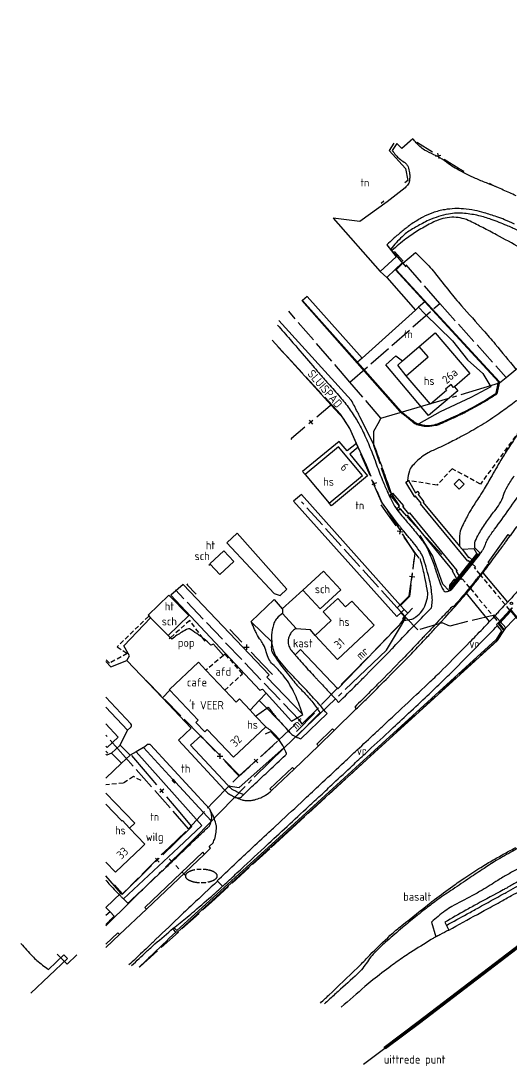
# Model space of a CAD drawing. Extents: x 109808 to 110111, y 466178 to 466443.
# Drawn here: x 109808.4 to 109913.7, y 466203 to 466427.7 of the extents above; entities that cross this region are included whole.
import ezdxf
from ezdxf.enums import TextEntityAlignment as Align

# ---------------------------------------------------------------- set-up
doc = ezdxf.new("R2010")
doc.units = 0
for name, pattern in [('CONSGR', [2, 1, -1]), ('KADPART', [6, 5, -1]), ('KADPROV', [18, 15, -1, 1, -1]), ('STIPPELFIJN', [1.5, 1, -0.5])]:
    doc.linetypes.add(name, pattern=pattern)
for name, color, linetype in [('bwk gestuurde boring', 7, 'Continuous'), ('bwk gestuurde boring uittrede punt', 7, 'Continuous'), ('bwk masten', 7, 'Continuous'), ('TOPO', 8, 'Continuous')]:
    doc.layers.add(name, color=color, linetype=linetype)
doc.layers.add('bwk glasvezelkabel', color=3, linetype='Continuous', true_color=0x00ff00)
doc.styles.get("Standard").update_dxf_attribs({"font": 'isocp.shx'})
doc.linetypes.add('BESCH', pattern='A,2.5,[11,TOPOCAD.SHX,S=0.15,R=0,X=0,Y=0],2.5', length=5)
doc.linetypes.add('DRAAIHEK', pattern='A,1.5,[8,TOPOCAD.SHX,S=0.2,R=0,X=0,Y=0],1.5', length=3)
doc.linetypes.add('HAAG', pattern='A,4,-1,[5,TOPOCAD.SHX,S=0.5,R=0,X=-0.5,Y=-0.5],-1', length=6)
doc.linetypes.add('RASTER', pattern='A,4,-1.5,[4,TOPOCAD.SHX,S=0.75,R=0,X=-0.75,Y=0],-1.5', length=7)

# ---------------------------------------------------------------- blocks, each defined once
blk = doc.blocks.new('RASTERGR', base_point=(75, 5))
at = {"layer": 'TOPO', "color": 0, "linetype": 'ByBlock'}
for p, q in [((75, 12.125), (75, 15.875)), ((75.5625, 10.4375), (74.4375, 10.4375)), ((75, 9.875), (75, 11)), ((75, 5), (75, 8.75))]:
    blk.add_line(p, q, dxfattribs=at)
blk = doc.blocks.new('HAAGGR', base_point=(85, 5))
at = {"layer": 'TOPO', "linetype": 'ByBlock'}
for p, q in [((85, 11.75), (85, 15.5)), ((84.578125, 10.695312), (85.421875, 9.851563)), ((85.421875, 10.695312), (84.578125, 9.851563)), ((85, 5), (85, 8.75))]:
    blk.add_line(p, q, dxfattribs=at)
blk = doc.blocks.new('RASTERKL', base_point=(80, 5))
at = {"layer": 'TOPO', "linetype": 'ByBlock'}
for p, q in [((80, 9.875), (80, 11.375)), ((80.5625, 8.1875), (79.4375, 8.1875)), ((80, 7.625), (80, 8.75)), ((80, 5), (80, 6.5))]:
    blk.add_line(p, q, dxfattribs=at)

msp = doc.modelspace()

# ---------------------------------------------------------------- linework, layer by layer
at = {"layer": 'bwk gestuurde boring'}
msp.add_lwpolyline([(109893.98, 466212.16), (109886.68, 466206.67), (109886.38, 466207.07), (109893.68, 466212.56), (109942.94, 466250.2), (109971.66, 466271.78), (109971.96, 466271.38), (109943.24, 466249.8)], close=True, dxfattribs=at)
at = {"layer": 'bwk glasvezelkabel'}
msp.add_lwpolyline([(109882, 466203.41), (109886.53, 466206.87), (109893.83, 466212.36), (109943.09, 466250)], dxfattribs=at)
at = {"layer": 'bwk masten'}
msp.add_circle((109913.74, 466302.47), 0.268, dxfattribs=at)
at = {"layer": 'TOPO', "linetype": 'CONSGR'}
msp.add_line((109843.71, 466243.96), (109840.12, 466247.71), dxfattribs=at)
at = {"layer": 'TOPO', "linetype": 'KADPART'}
for points in [[(109912.55, 466297.16), (109912.63, 466297.28), (109915.54, 466300.36), (109918.1, 466301.57), (109919.33, 466302.23), (109923.37, 466305.48), (109929.5, 466312.14), (109934.69, 466319.74), (109940.11, 466328.67), (109946.15, 466338.51), (109956.34, 466355.2), (109966.07, 466371.32), (110000, 466427.65)], [(109898.35, 466366.92), (109888.66, 466378.1)], [(109879.06, 466349.98), (109898.35, 466366.92)], [(109898.35, 466366.92), (109912.64, 466351.01)], [(109879.06, 466349.98), (109865.92, 466365.23)], [(109889.21, 466301.47), (109891.76, 466304.09), (109893.08, 466313.2), (109885.78, 466324.45), (109878.94, 466340.21), (109877.03, 466343.1), (109863.64, 466357.55)], [(109885.71, 466342.25), (109879.06, 466349.98)], [(109898.82, 466312.93), (109889.53, 466323.05), (109889.62, 466323.53), (109887.45, 466326.75), (109884.21, 466336.42), (109884.18, 466339.48), (109885.41, 466341.62)], [(109889.21, 466301.47), (109868.66, 466324.27)], [(109829.86, 466240.17), (109830.11, 466239.87), (109838.51, 466248.4), (109840.2, 466250)], [(109833.86, 466224.26), (109834.03, 466224.43), (109849.31, 466238.22), (109862.16, 466250)], [(109829.86, 466240.17), (109826.64, 466243.91)], [(109826.64, 466237.09), (109829.86, 466240.17)], [(109818.31, 466224.88), (109816.14, 466227.08)]]:
    msp.add_lwpolyline(points, dxfattribs=at)
at = {"layer": 'TOPO', "linetype": 'Continuous'}
for points in [[(109914.75, 466390.05, 0.005669), (109913.37, 466390.69, 0.002868), (109910.62, 466391.9, 0.009589), (109908.65, 466392.71, -0.008118), (109906.32, 466393.67, -0.015607), (109904.1, 466394.7, -0.01388), (109901.68, 466396.01, -0.028669), (109900.24, 466396.95, 0.021479), (109898.35, 466398.23, 0.033351), (109897.09, 466398.89, -0.021076), (109895.08, 466399.89, -0.066449), (109894.09, 466400.62, -0.036313), (109892.58, 466402.3), (109890.2, 466400.2), (109889.1, 466401.27), (109888.14, 466399.79, 0.027441), (109888.93, 466398.77, 0.034602), (109889.64, 466398.05, 0.046424), (109890.68, 466397.3, -0.084803), (109891.2, 466396.85, -0.090861), (109891.53, 466396.28, -0.044807), (109891.84, 466395.01, -0.039943), (109891.9, 466394.18, -0.035282), (109891.83, 466393.24, -0.106957), (109891.59, 466392.59, -0.070183), (109890.9, 466391.79), (109887.03, 466388.74), (109881.16, 466384.56), (109875.45, 466385.27), (109885.53, 466373.79)], [(109914.37, 466383.99, 0.007913), (109912.28, 466384.92, 0.018028), (109910.59, 466385.56, 0.011528), (109907.89, 466386.41, 0.024646), (109905.87, 466386.9, 0.020868), (109903.43, 466387.25, 0.036097), (109901.58, 466387.3, 0.031064), (109899.43, 466387.07, 0.040455), (109896.85, 466386.42, 0.045731), (109894.7, 466385.45, 0.013611), (109892.67, 466384.24, 0.023166), (109891.54, 466383.44, 0.005022), (109890.95, 466382.98, 0.00163), (109889.16, 466381.52, 0.014043), (109888.37, 466380.83, 0.007711), (109886.98, 466379.52), (109888.95, 466376.93), (109885.53, 466373.79)], [(109934.07, 466367.86, 0.018604), (109932.33, 466370.17, 0.04179), (109931.43, 466371.09, 0.003816), (109928.25, 466373.85, 0.008712), (109926.83, 466375.02, 0.007114), (109923.57, 466377.53, 0.011173), (109921.43, 466379.06, 0.022109), (109919, 466380.56, 0.013869), (109914.96, 466382.67, 0.014637), (109912.76, 466383.66, 0.009793), (109909.41, 466384.98, 0.033642), (109906.72, 466385.78, 0.030643), (109903.67, 466386.27, 0.071815), (109900.21, 466386.12, 0.056647), (109896.03, 466384.82, 0.020211), (109894.62, 466384.13, 0.011576), (109892.23, 466382.77, 0.053789), (109890.24, 466381.26, 0.038826), (109887.82, 466378.59)], [(109930.99, 466364.79, 0.00771), (109928.39, 466367.68, 0.015994), (109927.06, 466369.02, 0.001155), (109923.13, 466372.73, 0.003769), (109921.92, 466373.85, 0.011024), (109917.68, 466377.53, 0.036949), (109916.32, 466378.51, 0.011952), (109915.63, 466378.91, 0.001655), (109910.56, 466381.65, 0.003673), (109907.58, 466383.22, 0.0041), (109904.89, 466384.58, 0.111093), (109901.39, 466385.44, 0.105884), (109897.67, 466384.71, 0.023086), (109896.44, 466384.12, 0.009726), (109893.6, 466382.51, 0.029253), (109891.08, 466380.81, 0.023846), (109888.08, 466378.29)], [(109890.43, 466375.55), (109893.13, 466377.85, -0.010669), (109895.98, 466375, -0.02194), (109897.26, 466373.53, -0.005168), (109900.44, 466369.49, 0.013484), (109901.68, 466367.96, 0.005133), (109903.01, 466366.43, -0.001475), (109907.69, 466361.17, -0.00716), (109910.25, 466358.19, -0.004076), (109914.63, 466352.85), (109917.24, 466352.5), (109930.99, 466364.79)], [(109890.34, 466375.5), (109888.98, 466374.17), (109911.2, 466350.04), (109910.63, 466347.48, -0.006489), (109908.57, 466346.15, -0.013563), (109907.56, 466345.55, -0.001055), (109903.88, 466343.52, -0.012714), (109903.57, 466343.36, -0.002823), (109902.68, 466342.94, -0.001135), (109900.47, 466341.91, -0.003175), (109898.94, 466341.21, -0.006115), (109898.14, 466340.86, -0.05273), (109897.62, 466340.71, -0.021471), (109896.31, 466340.52, -0.02959), (109895.46, 466340.48, -0.03044), (109894.63, 466340.54, -0.060198), (109893.45, 466340.86, -0.077217), (109892.62, 466341.35, -0.002219), (109892.03, 466341.84, 0.001309), (109891.03, 466342.67, 0.001215), (109890.56, 466343.06, 0.000741), (109889.79, 466343.69), (109868.69, 466367.52)], [(109893.84, 466341.02, 0.029437), (109894.81, 466340.78, 0.046346), (109896.01, 466340.66, 0.063476), (109896.88, 466340.77, 0.026969), (109898.05, 466341.14, 0.017053), (109899.85, 466341.88, 0.006672), (109903.75, 466343.71, 0.014485), (109905.51, 466344.64, 0.002921), (109905.99, 466344.91, 0.000689), (109908.04, 466346.09, 0.009632), (109908.88, 466346.6, 0.005087), (109910.43, 466347.61), (109910.98, 466350.09), (109895.11, 466367.29)], [(109863.49, 466362.27, -0.000905), (109866.2, 466359.18, -0.002029), (109867.4, 466357.79, -0.000134), (109871.06, 466353.52, 0.000381), (109872.35, 466352.02, 0.005543), (109874.38, 466349.71, -0.004415), (109876.94, 466346.81, -0.02283), (109878.9, 466344.33, -0.023387), (109880.59, 466341.73, -0.020311), (109881.9, 466339.27, -0.015683), (109883.36, 466335.97, -0.011443), (109884.78, 466332.22, 0.012654), (109886.08, 466328.84, 0.005992), (109887.08, 466326.48, 0.009806), (109887.74, 466325.06, 0.025501), (109888.66, 466323.38, 0.027315), (109889.69, 466321.92, 0.015568), (109890.75, 466320.65, -0.010271), (109892.38, 466318.74, -0.006688), (109894.3, 466316.33, -0.015662), (109895.07, 466315.27, -0.041538), (109895.78, 466314.01, -0.019804), (109896.93, 466311.22, -0.014113), (109897.43, 466309.74, 0.009776), (109898.13, 466307.59, 0.023834), (109898.78, 466305.94, 0.045035), (109899.25, 466305.13, 0.272455), (109899.66, 466304.94, 0.067015), (109900.36, 466305.12)], [(109887.99, 466326.02, 0.001057), (109886.79, 466329.44, 0.001751), (109886.08, 466331.45, 0.000155), (109884.54, 466335.71, 0.003866), (109884.47, 466335.88, 0.023019), (109884.33, 466336.21, 0.001194), (109881.2, 466342.58, 0.005951), (109880.66, 466343.63, 0.00249), (109879.34, 466346.12), (109863.8, 466363.24)], [(109931.64, 466360.4, 0.019835), (109928.55, 466356.95, 0.043431), (109927.5, 466355.61, 0.006103), (109925.15, 466351.92, -0.009898), (109923.69, 466349.66, -0.004208), (109921.18, 466345.99, -0.006693), (109919.55, 466343.73, -0.050165), (109917.16, 466341.1, 0.055083), (109915.01, 466338.68, 0.010639), (109913.32, 466336.19, 0.009123), (109911.47, 466333.21, 0.006229), (109909.31, 466329.49, -0.008459), (109907.71, 466326.76, -0.00842), (109906.66, 466325.11, 0.005598), (109905.07, 466322.62, 0.016329), (109904.55, 466321.73, 0.005623), (109903.17, 466319.07, 0.084915), (109902.69, 466317.55, 0.046002), (109902.58, 466314.78)], [(109880.65, 466354.28), (109890.05, 466343.7, 0.002723), (109890.92, 466343, 0.004089), (109891.5, 466342.53, 0.001149), (109892.55, 466341.73, 0.003746), (109892.87, 466341.48, 0.073693), (109893.51, 466341.13, 0.01035), (109893.84, 466341.02)], [(109906.88, 466312.93, 0.021413), (109907.56, 466313.87, 0.035589), (109907.89, 466314.49, 0.027098), (109908.39, 466315.74, -0.062633), (109908.64, 466316.27, -0.018613), (109910.13, 466318.39, 0.009196), (109913.21, 466322.64, 0.00003), (109916.33, 466327.1, 0.00038)], [(109906.94, 466313.32), (109905.89, 466314.42, -0.025995), (109905.89, 466315.48, -0.08648), (109905.96, 466315.79, -0.032678), (109906.73, 466317.37, -0.018772), (109908.36, 466319.95, -0.022978), (109910.15, 466322.32, 0.037067), (109911.21, 466323.82, 0.062646), (109912.04, 466325.69, -0.063232), (109912.87, 466327.54, -0.01269), (109914.36, 466329.86, -0.017209)], [(109867.26, 466291.38, 0.002709), (109867.64, 466290.93, 0.009198), (109868.77, 466289.65, 0.00022), (109871.31, 466286.89, 0.001671), (109871.64, 466286.53, 0.000146), (109872.1, 466286.04, -0.000032), (109874.19, 466283.8, -0.000763), (109874.99, 466282.94, -0.000378), (109876.62, 466281.17, 0.001732), (109880.49, 466284.98, 0.003256), (109882.55, 466287.05, 0.000047), (109887.68, 466292.28, 0.002009), (109887.8, 466292.4, 0.002348), (109888.47, 466293.1, -0.000416), (109892.26, 466297.09, -0.003734), (109893.68, 466298.56, -0.001855), (109896.56, 466301.5, 0.023771), (109896.74, 466302.84, 0.047352), (109896.75, 466303.52, 0.007551), (109896.55, 466305.39, 0.018469), (109896.43, 466306.15, 0.012308), (109896.05, 466307.86, 0.008734), (109895.41, 466310.25, 0.014017), (109894.76, 466312.31, 0.040093), (109894.46, 466313, 0.032534), (109893.99, 466313.75, 0.012933), (109892.65, 466315.52, 0.010242), (109891.17, 466317.28, -0.013516), (109890.06, 466318.63, -0.011042), (109889.66, 466319.15), (109885.97, 466324.07)], [(109907.05, 466308.66, 0.000036), (109907.53, 466309.26, 0.006613), (109907.93, 466309.78, 0.002623), (109908.93, 466311.12), (109908.74, 466311.26), (109913.02, 466317.24), (109913.44, 466316.96)], [(109914.89, 466319, 0.000057), (109914.75, 466318.8, -0.000478), (109913.44, 466316.96)], [(109908.18, 466309.75, 0.000809), (109909.22, 466311.16, 0.000636), (109910.46, 466312.85, 0.000212), (109911.76, 466314.63, 0.001263), (109911.98, 466314.93, 0.001437), (109912.49, 466315.62, 0.000754), (109913.44, 466316.96)], [(109929.1, 466316.56, 0.003591), (109928.96, 466316.56, 0.03054), (109927.24, 466316.36, 0.024858), (109925.79, 466316.02, 0.040283), (109924.93, 466315.7, 0.047045), (109923.69, 466314.96, 0.060264), (109922.86, 466314.2, 0.000516), (109921.78, 466312.92, 0.000524), (109920.72, 466311.66, 0.000349), (109918.76, 466309.33, -0.002204), (109918.45, 466308.97, -0.003247), (109918.21, 466308.7, -0.000354), (109916.04, 466306.22, -0.000587), (109913.94, 466303.83, -0.002193), (109913.37, 466303.2, -0.006298), (109913.11, 466302.91, 0.00008), (109912.91, 466302.7)], [(109890.67, 466298.86, 0.065834), (109892.34, 466299.07, 0.094195), (109893.24, 466299.54, 0.051905), (109894.48, 466300.76, 0.071772), (109895.13, 466301.84, 0.048912), (109895.7, 466303.65, 0.083433), (109895.75, 466304.76, 0.013005), (109895.64, 466305.5, 0.003804), (109895.17, 466308, 0.012987), (109894.78, 466309.73, 0.009432), (109894.15, 466312.09)], [(109904.75, 466305.8, 0.000026), (109905.05, 466306.17, 0.002054), (109905.23, 466306.39, 0.001684), (109905.43, 466306.63, 0.00012), (109907.05, 466308.66)], [(109904.92, 466305.62, 0.001526), (109905.57, 466306.41, 0.006185), (109906.36, 466307.41, 0.000053), (109907.19, 466308.48)], [(109907.19, 466308.48, 0.000025), (109907.58, 466308.98)], [(109907.58, 466308.98, 0.000038), (109908.18, 466309.75)], [(109908.18, 466309.75, 0.004703), (109908.21, 466309.8)], [(109904.75, 466305.8, -0.000152), (109902.95, 466303.62, -0.008273), (109902.48, 466303.06, -0.003498), (109901.3, 466301.74), (109901.15, 466301.88, 0.001253), (109899.27, 466299.93, 0.003157), (109898.52, 466299.14, 0.00025), (109895.21, 466295.6, -0.001158), (109894.49, 466294.83, -0.001315), (109891.94, 466292.14, -0.002298), (109890.47, 466290.61, -0.002176), (109890.4, 466290.53, -0.000031), (109885.07, 466285.13, -0.001597), (109883.43, 466283.49, -0.000781), (109880.07, 466280.13), (109880.42, 466279.76)], [(109880.42, 466279.76, 0.000875), (109882.52, 466281.81, 0.002073), (109883.4, 466282.68, 0.000017), (109887.31, 466286.61, 0.000389), (109887.48, 466286.78, 0.001049), (109890.37, 466289.7, 0.001949), (109891.91, 466291.28, 0.003209), (109893.25, 466292.68, 0.0017), (109895.74, 466295.33, 0.000989), (109897.53, 466297.26, 0.001264), (109898.92, 466298.77, 0.002297), (109899.11, 466298.98, 0.000128), (109902.47, 466302.72, 0.004191), (109902.87, 466303.18, 0.001397), (109904.11, 466304.62)], [(109900.36, 466305.12, 0.03471), (109900.73, 466305.29)], [(109904.11, 466304.62, 0.001901), (109904.92, 466305.62)], [(109931.36, 466252.92, -0.013747), (109929.5, 466251.25, -0.032044), (109928.64, 466250.6, -0.002684), (109924.85, 466248.15, -0.013457), (109924.07, 466247.69, -0.000966), (109921, 466245.96, 0.001215), (109918.56, 466244.58, 0.000737), (109914.81, 466242.45, -0.001329), (109912.73, 466241.27, -0.004821), (109911.97, 466240.85, 0.000657), (109906.35, 466237.82, 0.004232), (109903.93, 466236.48, 0.002254), (109899.43, 466233.91), (109899.77, 466233.24)], [(109899.77, 466233.24, -0.000056), (109904.24, 466235.7, -0.000103), (109906.65, 466237.03, -0.000005), (109912.18, 466240.08, 0.000068), (109912.59, 466240.31, 0.001424), (109914.59, 466241.42, -0.000786), (109918.21, 466243.43, -0.002259), (109919.92, 466244.37, 0.001677), (109922.23, 466245.64, 0.005663), (109923.27, 466246.23, 0.002566), (109925.55, 466247.57, 0.012369), (109925.95, 466247.82, 0.001635), (109928.95, 466249.83, 0.027216), (109930.07, 466250.68, 0.014362), (109932.05, 466252.45), (109931.68, 466252.79)], [(109830.43, 466238.91, 0.009886), (109831.29, 466238.08, 0.247815), (109831.37, 466238.06, 0.124681), (109831.44, 466238.09, 0.007119), (109832.49, 466239.06, 0.000401), (109837.76, 466244, 0.002296), (109838.68, 466244.87, 0.000515), (109841.32, 466247.41, -0.000893), (109842.85, 466248.87, -0.000339), (109843.12, 466249.14, -0.000006), (109844.03, 466250, -0.000006)], [(109850.6, 466242.74), (109850.53, 466242.81, -0.0011), (109854.16, 466246.28, -0.002669), (109855.67, 466247.69, -0.000001), (109858.15, 466250, -0.000001)], [(109851.69, 466241.64, 0.000306), (109852.26, 466242.16, 0.00113), (109854.79, 466244.51, 0.000105), (109860.7, 466250, 0.000105)], [(109915.47, 466250, 0.001757), (109914.06, 466249.22, 0.00593), (109910.49, 466247.19, 0.014956), (109909.11, 466246.33, 0.000363), (109907.85, 466245.49, 0.000151), (109904.82, 466243.46, 0.000123), (109901.14, 466240.98, 0.000286), (109899.55, 466239.91, 0.009871), (109897.94, 466238.79, 0.006174), (109895.43, 466236.9, 0.005613), (109893.49, 466235.36, 0.003845), (109890.69, 466233.07, 0.003884), (109890.33, 466232.76, 0.000427), (109887.05, 466229.94, 0.014704), (109885.75, 466228.75, 0.007617), (109883.53, 466226.44, -0.011546), (109881.56, 466223.71, -0.030853), (109880.69, 466222.81, -0.002358), (109876.51, 466219.03, 0.004899), (109874.51, 466217.2, 0.000131), (109873.6, 466216.36)], [(109923.38, 466250, -0.005139), (109921.75, 466249.02, -0.006378), (109918.8, 466247.35, -0.005647), (109915.2, 466245.42, 0.009018), (109912.95, 466244.19, 0.014295), (109910.83, 466242.91, -0.008927), (109907.45, 466240.81, -0.015894), (109905.27, 466239.6, 0.008043), (109900.93, 466237.28, 0.035826), (109899.49, 466236.34, 0.016353), (109896.57, 466233.96), (109897.49, 466230.74)], [(109900.29, 466232.24, 0.000278), (109906.45, 466235.61, 0.001182), (109907.9, 466236.4, 0.000037), (109911.29, 466238.28, 0.000051), (109913.74, 466239.63, 0.000068), (109915.75, 466240.75, -0.000023), (109917.77, 466241.87, -0.001897), (109919.71, 466242.94, 0.001196), (109922.81, 466244.63, 0.006284), (109924.43, 466245.55, 0.004098), (109926.88, 466247.01, 0.015371), (109928.51, 466248.07, 0.014404), (109930.18, 466249.3, 0.008278), (109931.05, 466250, 0.008278)], [(109826.64, 466242.96, 0.004747), (109827.51, 466241.95, 0.013534), (109828.72, 466240.64, 0.000349), (109829.84, 466239.5, 0.000959), (109830.25, 466239.09, 0.002084), (109830.43, 466238.91)], [(109850.6, 466242.74, 0.001175), (109845.23, 466237.72, 0.002047), (109842.2, 466234.85, 0.000031), (109836.69, 466229.58, -0.000224), (109835.94, 466228.86, -0.000398), (109832.98, 466226.05, -0.000313), (109831.58, 466224.72, -0.000313)], [(109832.16, 466224.6, -0.000407), (109835.36, 466227.6, -0.008329), (109837.17, 466229.24, -0.003927), (109841.11, 466232.61, 0.003534), (109844.11, 466235.02, 0.00676), (109845.65, 466236.32, 0.000198), (109849.81, 466239.92, 0.006309), (109849.94, 466240.04, 0.000936), (109851.69, 466241.64)], [(109826.64, 466233.43, 0.001665), (109828.41, 466235.22), (109827.52, 466236.17)], [(109900.29, 466232.24, -0.003888), (109898.39, 466231.21, 0.002383), (109897.49, 466230.74)], [(109897.49, 466230.74, 0.00206), (109896.71, 466230.31, 0.014655), (109896.51, 466230.2, 0.000656), (109892.07, 466227.4, 0.008979), (109890.61, 466226.44, 0.004646), (109887.86, 466224.5, 0.005395), (109883.99, 466221.5, 0.011862), (109882.28, 466220.08, 0.000153), (109877.17, 466215.65, 0.000153)], [(109808.38, 466229.33, 0.004999), (109810.85, 466226.61, 0.033191), (109811.82, 466225.69, 0.014193), (109814.27, 466223.78)]]:
    msp.add_lwpolyline(points, format="xyb", dxfattribs=at)
at = {"layer": 'TOPO', "linetype": 'HAAG'}
for points in [[(109888.49, 466401.39), (109887.46, 466399.81), (109890.96, 466395.94), (109891.48, 466393.36), (109890.88, 466392.84)], [(109903.62, 466395.28), (109902.66, 466395.75), (109902.48, 466395.86)], [(109910.71, 466391.92), (109909.99, 466392.23), (109909.03, 466392.69)], [(109886.34, 466388.92), (109885.74, 466388.4)], [(109886.79, 466322.19), (109885.76, 466323.64)], [(109893.9, 466312.18), (109892.87, 466313.63)], [(109828.51, 466241.92), (109830.22, 466240)]]:
    msp.add_lwpolyline(points, dxfattribs=at)
at = {"layer": 'TOPO', "color": 8, "linetype": 'HAAG'}
for points in [[(109893.6, 466401.46), (109893.43, 466401.57)], [(109848.71, 466310.63), (109849.02, 466310.9)], [(109845.99, 466304.45), (109844.04, 466306.51), (109844.21, 466306.67)], [(109862.41, 466287.16), (109860.45, 466289.22)], [(109847.5, 466273.38), (109847.04, 466273.85)], [(109826.64, 466270.67), (109827.07, 466270.22)], [(109855.27, 466265.29), (109854.78, 466265.8)]]:
    msp.add_lwpolyline(points, dxfattribs=at)
at = {"layer": 'TOPO', "linetype": 'RASTER'}
for points in [[(109887.15, 466379.38), (109887.82, 466378.59)], [(109887.82, 466378.59), (109888.08, 466378.29)], [(109888.08, 466378.29), (109889.02, 466377.19)], [(109890.43, 466375.55), (109891.05, 466374.82)], [(109880.49, 466336.82), (109879.04, 466340.07)], [(109880.84, 466336.06), (109880.49, 466336.82)], [(109883.04, 466331.06), (109882.58, 466332.17), (109880.84, 466336.06)], [(109885.97, 466324.07), (109885.51, 466325.18)], [(109906.72, 466313.05), (109905.53, 466311.56)], [(109906.94, 466313.32), (109906.72, 466313.05)], [(109892.8, 466311.3), (109892.92, 466312.23)], [(109905.15, 466311.08), (109902.69, 466308.02)], [(109905.53, 466311.56), (109905.15, 466311.08)], [(109901.93, 466307.07), (109900.6, 466305.41)], [(109902.19, 466307.39), (109901.93, 466307.07)], [(109902.69, 466308.02), (109902.19, 466307.39)], [(109889.92, 466302), (109891.93, 466304.03), (109892.04, 466304.97)], [(109900.6, 466305.41), (109900.36, 466305.12)], [(109830.22, 466240), (109833.76, 466243.46)]]:
    msp.add_lwpolyline(points, dxfattribs=at)
at = {"layer": 'TOPO', "linetype": 'DRAAIHEK'}
for points in [[(109890.43, 466375.55), (109889.02, 466377.19)], [(109892.92, 466325.31), (109893.13, 466325.48)], [(109890.43, 466323.2), (109890.63, 466323.37)], [(109904.51, 466311.52), (109904.39, 466311.42)], [(109902.07, 466309.51), (109901.95, 466309.41)]]:
    msp.add_lwpolyline(points, dxfattribs=at)
at = {"layer": 'TOPO', "linetype": 'Continuous'}
for points in [[(109885.53, 466373.79), (109886.95, 466372.5)], [(109888.75, 466374.19), (109886.95, 466372.5)], [(109888.75, 466374.19), (109890.24, 466375.62), (109890.34, 466375.5)], [(109895.11, 466367.29), (109888.75, 466374.19)], [(109890.34, 466375.5), (109890.43, 466375.55)], [(109886.95, 466372.5), (109893.1, 466365.49)], [(109881.65, 466355.18), (109869.9, 466368.4), (109868.86, 466367.52)], [(109868.86, 466367.52), (109880.65, 466354.28)], [(109895.11, 466367.29), (109893.81, 466366.12)], [(109893.1, 466365.49), (109881.65, 466355.18)], [(109893.81, 466366.12), (109893.1, 466365.49)], [(109893.81, 466366.12), (109895.12, 466364.67), (109901.07, 466358.91), (109904.28, 466354.77), (109907.62, 466351.84), (109909.35, 466348.99), (109905.01, 466346.67), (109898.43, 466343.64), (109893.84, 466341.02)], [(109893.94, 466357.68), (109897.36, 466360.61), (109904.84, 466351.85), (109901.49, 466349)], [(109890.34, 466354.56), (109893.94, 466357.68)], [(109891.16, 466351.39), (109895.87, 466355.42), (109893.94, 466357.68)], [(109901.49, 466349), (109902.21, 466348.13), (109895.9, 466342.82), (109886.74, 466353.69), (109888.94, 466355.65), (109890.34, 466354.56)], [(109881.65, 466355.18), (109880.65, 466354.28)], [(109891.16, 466351.39), (109889.31, 466353.66), (109890.34, 466354.56)], [(109901.49, 466349), (109901.33, 466348.86), (109900.77, 466349.52), (109899.59, 466348.52), (109899.83, 466348.24), (109896.37, 466345.3), (109891.16, 466351.39)], [(109879.04, 466340.07), (109877.65, 466342.19), (109875.02, 466345.08)], [(109880.49, 466336.82), (109878.46, 466335.21), (109876.72, 466337.24), (109868.83, 466330.8), (109869.47, 466330.18)], [(109874.57, 466324.02), (109881.72, 466329.95), (109876.61, 466336.11), (109869.47, 466330.18)], [(109880.84, 466336.06), (109879, 466334.55), (109882.83, 466329.88), (109875.08, 466323.39), (109874.57, 466324.02)], [(109893.13, 466325.48), (109893.09, 466325.53), (109892.92, 466325.39), (109891.05, 466328.48), (109891.42, 466328.73)], [(109891.42, 466328.73), (109891.62, 466328.86)], [(109891.62, 466328.86), (109893.1, 466326.21), (109893.61, 466326.54), (109893.92, 466326.1), (109893.7, 466325.84), (109894.95, 466324.3), (109894.75, 466324.13), (109902.58, 466314.78)], [(109902.01, 466307.72), (109901.09, 466309.39), (109901.24, 466309.48), (109891.42, 466321.39), (109891.24, 466321.23), (109889.91, 466322.74), (109889.46, 466322.4), (109889.14, 466322.8), (109889.72, 466323.33), (109887.72, 466325.8), (109887.99, 466326.02)], [(109887.99, 466326.02), (109888.19, 466326.17), (109890.54, 466323.43), (109890.38, 466323.27), (109890.43, 466323.2)], [(109904.9, 466311.31), (109904.55, 466311.63), (109904.36, 466311.51), (109894.18, 466323.84), (109894.38, 466324.01), (109893.13, 466325.48)], [(109890.43, 466323.2), (109891.63, 466321.71), (109891.82, 466321.89), (109902.01, 466309.52), (109901.85, 466309.39), (109902.5, 466308.33)], [(109900.36, 466305.12), (109899.01, 466306.57), (109896.88, 466312.57), (109894.12, 466317.03)], [(109902.58, 466314.78), (109903.15, 466314.09)], [(109903.15, 466314.09), (109905.64, 466314.22), (109906.34, 466313.09)], [(109903.15, 466314.09), (109904.51, 466312.29), (109904.68, 466312.39), (109905.29, 466311.79)], [(109905.29, 466311.79), (109906.34, 466313.09)], [(109905.43, 466311.65), (109906.45, 466312.92)], [(109906.88, 466312.93), (109905.66, 466311.42)], [(109906.34, 466313.09), (109906.41, 466313.17)], [(109906.34, 466313.09), (109906.45, 466312.92)], [(109906.45, 466312.92), (109906.61, 466313.13), (109906.72, 466313.05)], [(109906.72, 466313.05), (109906.88, 466312.93)], [(109902.5, 466308.33), (109904.9, 466311.31)], [(109902.61, 466308.15), (109905.04, 466311.18)], [(109905.29, 466310.96), (109902.8, 466307.85)], [(109904.9, 466311.31), (109905.29, 466311.79)], [(109905.66, 466311.42), (109905.29, 466310.96)], [(109902.01, 466307.72), (109902.5, 466308.33)], [(109907.58, 466308.98), (109912.91, 466302.7)], [(109900.49, 466305.5), (109901.85, 466307.2)], [(109900.5, 466305.85), (109900.51, 466306.38), (109901.56, 466307.69), (109901.74, 466307.39)], [(109900.5, 466305.85), (109901.74, 466307.39)], [(109902.8, 466307.85), (109900.73, 466305.29)], [(109901.74, 466307.39), (109902.01, 466307.72)], [(109901.74, 466307.39), (109901.85, 466307.2)], [(109901.85, 466307.2), (109902.11, 466307.53)], [(109901.85, 466307.2), (109901.93, 466307.07)], [(109901.93, 466307.07), (109901.97, 466307.01), (109902.23, 466307.32), (109902.19, 466307.39)], [(109902.11, 466307.53), (109902.01, 466307.72)], [(109902.11, 466307.53), (109902.61, 466308.15)], [(109902.19, 466307.39), (109902.11, 466307.53)], [(109900.32, 466305.63), (109900.5, 466305.85)], [(109900.49, 466305.5), (109900.5, 466305.85)], [(109900.6, 466305.41), (109900.49, 466305.5)], [(109900.73, 466305.29), (109900.6, 466305.41)], [(109909.04, 466298.53), (109904.11, 466304.62)], [(109834.28, 466250), (109828.68, 466244.66), (109826.64, 466246.81)], [(109842.2, 466250), (109830.43, 466238.91)], [(109841.66, 466231.8), (109841.19, 466232.37), (109841.39, 466232.61), (109841.87, 466232.14), (109861.46, 466250)], [(109847.84, 466248.57), (109849.13, 466249.83), (109848.98, 466250)], [(109847.84, 466248.57), (109847.45, 466248.94), (109835, 466237.1), (109835.37, 466236.73)], [(109835.37, 466236.73), (109847.84, 466248.57)], [(109851.69, 466241.64), (109850.6, 466242.74)], [(109827.52, 466236.17), (109826.64, 466237.11)], [(109829.57, 466231.25), (109835.37, 466236.73)], [(109827.52, 466236.17), (109826.64, 466235.35)], [(109899.77, 466233.24), (109900.29, 466232.24)], [(109829.57, 466231.25), (109829.23, 466231.65), (109826.64, 466229.18)], [(109826.64, 466228.46), (109829.57, 466231.25)], [(109810.54, 466218.67), (109818.36, 466226.13), (109817.6, 466226.89)], [(109817.6, 466226.89), (109814.27, 466223.78)]]:
    msp.add_lwpolyline(points, dxfattribs=at)
at = {"layer": 'TOPO', "color": 8, "linetype": 'Continuous'}
for points in [[(109868.69, 466367.52), (109868.83, 466367.56), (109868.86, 466367.52)], [(109875.02, 466345.08), (109862.37, 466359.04)], [(109869.47, 466330.18), (109874.57, 466324.02)], [(109840.04, 466295.51), (109844.46, 466299.86), (109840.16, 466304.24), (109835.73, 466299.89), (109836.25, 466299.37)], [(109864.51, 466301.3), (109868.97, 466305.31)], [(109857.94, 466298.41), (109857.83, 466298.52), (109862.78, 466303.26), (109864.51, 466301.3)], [(109831.1, 466290.2), (109831.67, 466291.21), (109830.46, 466293.35), (109836.25, 466299.37)], [(109836.25, 466299.37), (109840.04, 466295.51)], [(109864.51, 466301.3), (109864.55, 466301.26), (109864.59, 466300.3)], [(109889.95, 466300.44), (109890.78, 466299.62)], [(109890.67, 466298.86), (109890.4, 466299.23), (109890.78, 466299.62)], [(109891.48, 466300.34), (109890.68, 466301.15)], [(109890.78, 466299.62), (109891.48, 466300.34)], [(109891.48, 466300.34), (109892.52, 466301.42)], [(109913.4, 466300.99), (109910.97, 466298.36)], [(109911.16, 466298.12), (109913.59, 466300.75)], [(109913.98, 466301.31), (109913.85, 466301.47), (109913.4, 466300.99)], [(109913.59, 466300.75), (109914.8, 466299.3), (109917.51, 466300.78), (109917.49, 466300.82)], [(109862.28, 466294.15), (109857.94, 466298.41)], [(109867.26, 466291.38), (109868.43, 466292.56), (109876.47, 466284.07), (109890.67, 466298.86)], [(109910.71, 466297.64), (109911.62, 466296.55), (109910.48, 466294.7)], [(109910.97, 466298.36), (109910.52, 466297.88), (109910.71, 466297.64)], [(109910.74, 466294.5), (109912.27, 466296.79), (109911.16, 466298.12)], [(109840.04, 466295.51), (109840.51, 466295.07)], [(109871.58, 466295.57), (109870.55, 466296.73), (109867.51, 466296.99)], [(109861.46, 466250), (109910.48, 466294.7)], [(109910.48, 466294.7), (109910.74, 466294.5)], [(109826.64, 466289.95), (109827.71, 466288.78), (109831.1, 466290.2)], [(109831.1, 466290.2), (109838.76, 466282.14)], [(109840.39, 466283.82), (109840.29, 466283.92), (109846.49, 466289.8), (109848.11, 466288.09)], [(109848.11, 466288.09), (109852.18, 466283.77)], [(109838.76, 466282.14), (109840.39, 466283.82)], [(109860.98, 466275.91), (109854.02, 466269.36), (109848.4, 466275.33), (109847.87, 466274.83), (109845.96, 466276.86), (109846.48, 466277.35), (109840.39, 466283.82)], [(109852.18, 466283.77), (109854.59, 466281.21), (109855.32, 466281.9), (109857.61, 466279.47)], [(109859.59, 466281.6), (109857.61, 466279.47)], [(109861.03, 466283.15), (109859.59, 466281.6)], [(109826.64, 466280.14), (109831.29, 466275.17)], [(109857.61, 466279.47), (109858.77, 466278.24)], [(109858.77, 466278.24), (109861.17, 466279.95)], [(109875.67, 466275.12), (109880.42, 466279.76)], [(109858.77, 466278.24), (109860.98, 466275.91)], [(109871.43, 466278.85), (109867.54, 466274.9)], [(109829.73, 466271.98), (109831.29, 466275.17)], [(109875.67, 466275.12), (109875.3, 466275.5), (109871.96, 466272.21), (109872.33, 466271.82)], [(109872.33, 466271.82), (109875.67, 466275.12)], [(109827.84, 466270.24), (109826.81, 466269.85), (109826.64, 466270.04)], [(109829.73, 466271.98), (109827.84, 466270.24)], [(109827.84, 466270.24), (109829.98, 466268.1)], [(109831.82, 466269.85), (109829.73, 466271.98)], [(109833.13, 466270.57), (109831.82, 466269.85)], [(109834.74, 466271.44), (109833.13, 466270.57)], [(109833.13, 466270.57), (109847.21, 466254.71), (109842.2, 466250)], [(109841.04, 466264.59), (109834.74, 466271.44)], [(109852.93, 466263.23), (109855.25, 466262.85), (109864.88, 466271.43)], [(109867.1, 466266.8), (109872.33, 466271.82)], [(109829.98, 466268.1), (109826.64, 466264.86)], [(109829.98, 466268.1), (109831.82, 466269.85)], [(109867.1, 466266.8), (109866.74, 466267.18), (109861.86, 466262.6), (109862.2, 466262.2)], [(109862.2, 466262.2), (109867.1, 466266.8)], [(109841.04, 466264.59), (109840.85, 466264.41), (109841.37, 466263.85), (109841.57, 466264.02)], [(109841.57, 466264.02), (109841.61, 466264.06), (109841.09, 466264.63), (109841.04, 466264.59)], [(109841.57, 466264.02), (109841.04, 466264.59)], [(109849.25, 466255.69), (109841.57, 466264.02)], [(109826.64, 466261.65), (109832.83, 466255.21), (109831.7, 466254.16)], [(109826.64, 466259.32), (109830.09, 466255.68), (109830.18, 466255.77), (109831.7, 466254.16), (109835, 466250.69), (109834.28, 466250)]]:
    msp.add_lwpolyline(points, dxfattribs=at)
at = {"layer": 'TOPO', "linetype": 'KADPROV'}
for points in [[(109912.64, 466351.01), (109933.58, 466368.54)], [(109885.71, 466342.25), (109911.21, 466349.82), (109912.64, 466351.01)], [(109885.41, 466341.62), (109885.71, 466342.25)], [(109826.64, 466233.11), (109843.71, 466250)], [(109818.31, 466224.88), (109820.4, 466226.94)]]:
    msp.add_lwpolyline(points, dxfattribs=at)
at = {"layer": 'TOPO', "linetype": 'BESCH'}
for points in [[(109931.64, 466360.4, 0.001851), (109930.24, 466359.21, 0.009862), (109927.96, 466357.2, 0.002551), (109923.56, 466353.11, -0.009825), (109922.41, 466352.07, -0.007169), (109920.49, 466350.45, -0.004332), (109917.27, 466347.86, -0.006539), (109914.35, 466345.61, -0.006785), (109911.48, 466343.52, -0.013983), (109907.91, 466341.14, -0.014145), (109904.25, 466338.99, -0.004844), (109902.53, 466338.06, -0.003096), (109899.81, 466336.66, -0.015867), (109898.1, 466335.85, 0.012024), (109895.83, 466334.81, 0.058574), (109894.44, 466333.91, 0.035003), (109892.44, 466332.01, 0.108467), (109891.82, 466330.94, 0.059746), (109891.43, 466328.89)], [(109891.43, 466328.89, 0.00462), (109891.42, 466328.73)], [(109872.7, 466216.53, 0.000102), (109873.81, 466217.57, 0.002571), (109874.51, 466218.23, 0.000291), (109880.65, 466224.1, 0.009756), (109881.27, 466224.71, 0.002888), (109883.31, 466226.84, -0.009034), (109887.72, 466231.12, -0.017072), (109890.17, 466233.21, -0.000718), (109896.48, 466238.2, -0.00602), (109897.24, 466238.79, -0.004847), (109901.13, 466241.66, -0.007423), (109903.72, 466243.47, -0.008728), (109907.16, 466245.71, -0.011445), (109909.85, 466247.31, -0.002666), (109912.31, 466248.69, -0.001318), (109914.7, 466250, -0.001318)], [(109833.8, 466224.27, 0.000353), (109836.03, 466226.41, 0.00031), (109841.66, 466231.8)]]:
    msp.add_lwpolyline(points, format="xyb", dxfattribs=at)
at = {"layer": 'TOPO', "linetype": 'STIPPELFIJN'}
for points in [[(109924.36, 466351.69), (109907.08, 466328.09), (109901, 466331.39), (109897.77, 466327.85), (109891.62, 466328.86)], [(109891.62, 466328.86), (109891.43, 466328.89)], [(109905.04, 466311.18), (109904.9, 466311.31)], [(109905.04, 466311.18), (109905.43, 466311.65)], [(109905.15, 466311.08), (109905.04, 466311.18)], [(109905.29, 466310.96), (109905.15, 466311.08)], [(109905.29, 466311.79), (109905.43, 466311.65)], [(109907.05, 466308.66), (109905.81, 466310.15), (109905.99, 466310.32), (109905.29, 466310.96)], [(109905.43, 466311.65), (109905.53, 466311.56)], [(109905.53, 466311.56), (109905.66, 466311.42)], [(109902.5, 466308.33), (109902.61, 466308.15)], [(109907.19, 466308.48), (109907.05, 466308.66)], [(109912.41, 466302.18), (109907.19, 466308.48)], [(109902.61, 466308.15), (109902.69, 466308.02)], [(109902.69, 466308.02), (109902.8, 466307.85)], [(109902.8, 466307.85), (109902.91, 466307.67), (109903.14, 466307.75), (109904.75, 466305.8)], [(109904.75, 466305.8), (109904.92, 466305.62)], [(109904.92, 466305.62), (109909.97, 466299.56)]]:
    msp.add_lwpolyline(points, dxfattribs=at)
at = {"layer": 'TOPO', "color": 8, "linetype": 'RASTER'}
for points in [[(109875.02, 466345.08), (109874.82, 466344.91)], [(109866.53, 466337.87), (109866.34, 466337.71)], [(109911.03, 466298.28), (109913.46, 466300.92)], [(109913.46, 466300.92), (109913.58, 466301.06), (109914.92, 466299.45)], [(109912.11, 466296.7), (109910.9, 466298.13), (109911.03, 466298.28)], [(109861.17, 466279.95), (109859.59, 466281.6)], [(109865.32, 466275.6), (109861.17, 466279.95)], [(109860.89, 466274.38), (109861.96, 466274.93), (109864.27, 466272.44)], [(109866.16, 466274.71), (109865.32, 466275.6)], [(109862.47, 466271.85), (109861.22, 466270.71)], [(109835.15, 466266.28), (109832.22, 466269.75)], [(109856.51, 466266.41), (109855.27, 466265.29)], [(109841.55, 466251.06), (109845.09, 466254.51), (109842.17, 466257.98)]]:
    msp.add_lwpolyline(points, dxfattribs=at)
at = {"layer": 'TOPO', "linetype": 'Continuous'}
for points in [[(109901.45, 466328.06), (109902.55, 466327.01), (109903.59, 466328.09), (109902.49, 466329.15)], [(109868.97, 466305.31), (109872.69, 466301.28), (109877.09, 466305.34), (109873.36, 466309.37)], [(109871.58, 466295.57), (109875.03, 466298.8), (109873.33, 466300.64), (109876.42, 466303.51), (109878.12, 466301.68), (109879.45, 466302.92), (109884.24, 466297.76), (109876.4, 466290.39)]]:
    msp.add_lwpolyline(points, close=True, dxfattribs=at)
at = {"layer": 'TOPO', "linetype": 'BESCH'}
for points in [[(109889.92, 466302), (109868.62, 466325.82), (109866.92, 466324.42), (109889.13, 466299.63), (109889.95, 466300.44)], [(109861.94, 466250), (109842, 466231.81), (109841.66, 466231.8)]]:
    msp.add_lwpolyline(points, dxfattribs=at)
at = {"layer": 'TOPO', "color": 8, "linetype": 'BESCH'}
msp.add_lwpolyline([(109852.62, 466315.47), (109862.75, 466304.56), (109864.07, 466304.12), (109865.47, 466305.51), (109854.83, 466317.52)], close=True, dxfattribs=at)
at = {"layer": 'TOPO', "color": 8, "linetype": 'Continuous'}
msp.add_lwpolyline([(109849.02, 466310.9), (109848.99, 466310.94), (109851.98, 466313.71), (109854.09, 466311.44), (109851.09, 466308.66)], close=True, dxfattribs=at)
at = {"layer": 'TOPO', "color": 8, "linetype": 'BESCH'}
for points in [[(109868.85, 466278.65), (109861.19, 466286.62), (109861.7, 466287.11), (109843.23, 466306.49), (109840.55, 466304.22), (109859.68, 466283.8), (109860.24, 466284.03), (109861.03, 466283.15)], [(109890.68, 466301.15), (109889.92, 466302)], [(109889.95, 466300.44), (109890.68, 466301.15)], [(109910.74, 466294.5), (109861.94, 466250)], [(109861.03, 466283.15), (109866.52, 466277.11), (109868.93, 466278.57), (109868.85, 466278.65)], [(109826.64, 466276.54), (109829.29, 466273.68), (109826.91, 466271.47), (109826.64, 466271.78)]]:
    msp.add_lwpolyline(points, dxfattribs=at)
at = {"layer": 'TOPO', "color": 8, "linetype": 'KADPART'}
for points in [[(109868.21, 466277.34), (109841.58, 466305.33)], [(109868.21, 466277.34), (109868.75, 466276.46), (109879.49, 466287.31), (109889.81, 466297.99), (109891.02, 466299.53)], [(109891.02, 466299.53), (109889.21, 466301.47)], [(109891.09, 466299.45), (109891.02, 466299.53)], [(109912.55, 466297.16), (109910.14, 466299.95), (109900.49, 466297.58), (109898.87, 466298.24), (109893.62, 466296.74), (109891.09, 466299.45)], [(109862.16, 466250), (109865.7, 466253.24), (109889.32, 466275.03), (109910.83, 466294.65), (109912.55, 466297.16)], [(109855.36, 466265.45), (109835.2, 466285.96)], [(109855.36, 466265.45), (109863.67, 466272.95), (109868.21, 466277.34)], [(109844.41, 466254.01), (109830.85, 466269.33), (109826.64, 466274.09)], [(109844.41, 466254.01), (109849.65, 466259.75), (109855.36, 466265.45)], [(109840.2, 466250), (109844.41, 466254.01)]]:
    msp.add_lwpolyline(points, dxfattribs=at)
at = {"layer": 'TOPO', "color": 8, "linetype": 'Continuous'}
for points in [[(109912.41, 466302.18, 0.000548), (109911.06, 466300.74, 0.002752), (109910.39, 466300.02, 0.000415), (109909.97, 466299.56)], [(109912.91, 466302.7, 0.0002), (109912.41, 466302.18)], [(109864.59, 466300.3, 0.058615), (109863.37, 466299.23, 0.091742), (109862.81, 466298.33, 0.059017), (109862.25, 466296.18, 0.070833), (109862.26, 466294.32, 0.00286), (109862.28, 466294.15)], [(109864.59, 466300.3), (109867.53, 466297.08, 0.063001), (109866.76, 466296.53, 0.078435), (109866.29, 466295.93, 0.047402), (109865.85, 466294.94, 0.086027), (109865.76, 466294.34, 0.079399), (109865.96, 466293.27, 0.083077), (109866.46, 466292.36, 0.005741), (109867.26, 466291.38)], [(109909.97, 466299.56, 0.000925), (109909.04, 466298.53)], [(109847.48, 466294.98, 0.019504), (109846.16, 466295.95, 0.010061), (109844.58, 466296.98, 0.143008), (109844.45, 466297.02, 0.114787), (109844.3, 466296.98, 0.011527), (109842.95, 466296.26, 0.020913), (109841.88, 466295.59, 0.019722), (109840.81, 466294.79), (109840.51, 466295.07)], [(109868.85, 466278.65, 0.04383), (109866.93, 466283.53, 0.055928), (109864.68, 466287.02, 0.03341), (109862.45, 466289.4, -0.084126), (109861.66, 466290.43, -0.061842), (109861.06, 466292.02, 0.065862), (109860.49, 466293.51, 0.019085), (109859.89, 466294.51, -0.013254), (109859.01, 466295.94, -0.028571), (109858.57, 466296.82, -0.0165), (109857.94, 466298.41)], [(109858.15, 466250, -0.000002), (109862.15, 466253.72, 0.000021), (109863.08, 466254.58, 0.000007), (109868.55, 466259.66, 0.00003), (109869.72, 466260.76, 0.00182), (109873.19, 466264, -0.001366), (109877.8, 466268.33, -0.000184), (109880.61, 466270.95, 0.000133), (109884.48, 466274.56, 0.00018), (109886.17, 466276.13, 0.000056), (109891.54, 466281.15, 0.00204), (109896.32, 466285.66, 0.003885), (109898.81, 466288.05, 0.004349), (109898.97, 466288.22, 0.000122), (109904.82, 466294.16, 0.002623), (109906.11, 466295.48, 0.00114), (109909.04, 466298.53)], [(109860.7, 466250, 0.000006), (109861.03, 466250.31, -0.000153), (109865.56, 466254.51, -0.000147), (109870.21, 466258.83, 0.000275), (109872.7, 466261.14, 0.001444), (109875.55, 466263.81, -0.001021), (109879.58, 466267.59, -0.000407), (109882.39, 466270.21, 0.000228), (109887.41, 466274.87, 0.000476), (109891.15, 466278.36, 0.000437), (109895.21, 466282.17, 0.003536), (109898.55, 466285.35, 0.004871), (109900.93, 466287.69, 0.00119), (109901.06, 466287.82, 0.000029), (109906.17, 466293, 0.001006), (109907.59, 466294.44, 0.000496), (109910.71, 466297.64)], [(109851.89, 466291.26), (109849.73, 466293.7), (109849.18, 466293.48, 0.021617), (109847.69, 466294.81, 0.003243), (109847.48, 466294.98)], [(109862.28, 466294.15, 0.05508), (109862.17, 466292.64, 0.122757), (109862.35, 466291.99, 0.015919), (109863.27, 466290.51, 0.018157), (109864.15, 466289.27, 0.004313), (109866.48, 466286.31, 0.010409), (109867.48, 466285.11, 0.01249), (109868.28, 466284.24, -0.005519), (109870.11, 466282.3, -0.024262), (109871.07, 466281.15, -0.013543), (109872.64, 466278.96), (109867.47, 466273.77)], [(109867.47, 466273.77, 0.022493), (109868.53, 466273.3), (109874.16, 466278.75, 0.003596), (109872.77, 466280.4, 0.008027), (109872.14, 466281.12, 0.000214), (109869.77, 466283.72, 0.001465), (109869.42, 466284.09, 0.00561), (109868.32, 466285.26, -0.002891), (109866.17, 466287.51, -0.016824), (109864.71, 466289.15, -0.016301), (109863.33, 466290.95, -0.079349), (109862.79, 466292.02, -0.037237), (109862.28, 466294.15)], [(109831.29, 466275.17), (109831.91, 466275.74, 0.449533), (109831.98, 466276.57), (109826.64, 466282.29)], [(109838.76, 466282.14), (109844.93, 466275.65), (109842.21, 466273.04), (109852.07, 466262.42, 0.039082), (109852.85, 466261.68, 0.046311), (109853.6, 466261.19, 0.018377), (109854.49, 466260.75, 0.06297), (109854.76, 466260.65)], [(109861.17, 466279.95), (109861.46, 466280.16, 0.00694), (109862.91, 466278.33, 0.01023), (109863.94, 466277.13, 0.002655), (109865.32, 466275.6)], [(109864.88, 466271.43, 0.002524), (109864.84, 466271.51, 0.009462), (109864.64, 466271.87, 0.003653), (109864.1, 466272.76, 0.059083), (109862.88, 466274.33, 0.047245), (109860.98, 466275.91)], [(109865.32, 466275.6, 0.000304), (109865.48, 466275.42, 0.005527), (109866.31, 466274.52, 0.076416), (109866.94, 466274.04, 0.01159), (109867.47, 466273.77)], [(109847.49, 466273.47), (109847.04, 466273.95), (109844.78, 466271.96), (109852.72, 466263.46, 0.011113), (109852.93, 466263.23)], [(109834.74, 466271.44), (109835.4, 466272.03, -0.442373), (109836.25, 466272.01), (109848.86, 466258.26), (109849.08, 466257.81)], [(109856.26, 466261.38, 0.00396), (109856.4, 466261.53, -0.013139), (109857.27, 466262.38, -0.000276), (109858.73, 466263.75, 0.000135), (109861.71, 466266.54, 0.001437), (109865.15, 466269.77, 0.021239), (109865.37, 466270, 0.272768), (109865.41, 466270.21, 0.036229), (109864.88, 466271.43)], [(109852.93, 466263.23, 0.025689), (109853.45, 466262.72, 0.058836), (109854, 466262.35, 0.004567), (109854.59, 466262.05, 0.005412), (109855.09, 466261.81, 0.021778), (109855.53, 466261.63, 0.01387), (109856.26, 466261.38)], [(109854.76, 466260.65, 0.041846), (109855.88, 466260.23, 0.060944), (109856.7, 466260.1, 0.012991), (109857.83, 466260.11, 0.035218), (109858.24, 466260.15, 0.035937), (109858.61, 466260.24, 0.009968), (109859.89, 466260.68, 0.057354), (109860.94, 466261.21, 0.041281), (109862.2, 466262.2)], [(109854.76, 466260.65, 0.100706), (109855.34, 466260.68, 0.126606), (109855.75, 466260.89, 0.013413), (109856.26, 466261.38)], [(109847.84, 466248.57), (109849.13, 466249.83), (109848.81, 466250.2), (109849.65, 466250.99, 0.025116), (109850.02, 466251.92, 0.037931), (109850.18, 466252.57, 0.015057), (109850.38, 466253.96, 0.047001), (109850.39, 466254.41, 0.044903), (109850.33, 466254.79, 0.012902), (109849.96, 466256.07, 0.041745), (109849.64, 466256.83, 0.029313), (109849.08, 466257.81)], [(109849.25, 466255.69, 0.023928), (109849.37, 466256.33, 0.088332), (109849.35, 466256.96, 0.059977), (109849.08, 466257.81)], [(109844.03, 466250, -0.000019), (109846.76, 466252.61, -0.003189), (109847.73, 466253.52, 0.003315), (109848.67, 466254.4, 0.115917), (109849.03, 466254.95, 0.028449), (109849.25, 466255.69)]]:
    msp.add_lwpolyline(points, format="xyb", dxfattribs=at)
at = {"layer": 'TOPO', "color": 8, "linetype": 'STIPPELFIJN'}
for points in [[(109913.4, 466300.99), (109912.41, 466302.18)], [(109835.81, 466299.66), (109829.05, 466293.12), (109831.22, 466291.68)], [(109909.97, 466299.56), (109910.97, 466298.36)], [(109913.46, 466300.92), (109913.4, 466300.99)], [(109913.59, 466300.75), (109913.46, 466300.92)], [(109847.48, 466294.98), (109844.65, 466298.78), (109840.51, 466295.07)], [(109910.97, 466298.36), (109911.03, 466298.28)], [(109911.03, 466298.28), (109911.16, 466298.12)], [(109840.51, 466295.07), (109840.22, 466294.81)], [(109847.95, 466294.34), (109847.48, 466294.98)], [(109831.22, 466291.68), (109827.38, 466289.59), (109826.64, 466290.44)], [(109851.89, 466291.26), (109848.11, 466288.09)], [(109852.18, 466283.77), (109855.98, 466287.34), (109852.24, 466291.55), (109851.89, 466291.26)], [(109834.19, 466264.37), (109832.57, 466265.22), (109830.38, 466263.82), (109826.64, 466263.46)]]:
    msp.add_lwpolyline(points, dxfattribs=at)
at = {"layer": 'TOPO', "color": 8, "linetype": 'KADPROV'}
msp.add_lwpolyline([(109843.71, 466250), (109846.06, 466252.33), (109858.5, 466265.08), (109865.02, 466271.47), (109886.93, 466292.42), (109890.11, 466297.75), (109891.09, 466299.45)], dxfattribs=at)
at = {"layer": 'TOPO', "linetype": 'CONSGR'}
msp.add_lwpolyline([(109847.13, 466245.28, 0.042592), (109845.73, 466245.16, 0.05585), (109844.71, 466244.86, 0.098568), (109843.89, 466244.32, 0.198643), (109843.7, 466243.86, 0.198643), (109843.89, 466243.39, 0.098568), (109844.71, 466242.85, 0.05585), (109845.73, 466242.55, 0.042592), (109847.13, 466242.43, 0.042592), (109848.53, 466242.55, 0.05585), (109849.55, 466242.85, 0.098568), (109850.37, 466243.39, 0.198643), (109850.56, 466243.86, 0.198643), (109850.37, 466244.32, 0.098568), (109849.55, 466244.86, 0.05585), (109848.53, 466245.16, 0.042592)], format="xyb", close=True, dxfattribs=at)

# ---------------------------------------------------------------- block references
at = {"layer": 'TOPO', "linetype": 'HAAG'}
for p, rotation in [((109902.48, 466395.86), 57.75594657695965), ((109892.87, 466313.63), 35.39698135096519)]:
    msp.add_blockref('HAAGGR', p, dxfattribs=dict(at, rotation=rotation))
at = {"layer": 'TOPO', "color": 8, "linetype": 'RASTER'}
for name, p, rotation in [('RASTERGR', (109874.82, 466344.91), 130.3486410804305), ('RASTERKL', (109861.21, 466270.71), 132.3650014621869), ('RASTERGR', (109842.17, 466257.98), 40.19927019705391)]:
    msp.add_blockref(name, p, dxfattribs=dict(at, rotation=rotation))
at = {"layer": 'TOPO', "linetype": 'RASTER'}
for name, p, rotation in [('RASTERKL', (109885.5, 466325.19), 22.73500247280873), ('RASTERKL', (109892.04, 466304.97), 353.1184458963924), ('RASTERGR', (109833.77, 466243.46), 314.2910643560666)]:
    msp.add_blockref(name, p, dxfattribs=dict(at, rotation=rotation))
at = {"layer": 'TOPO', "color": 8, "linetype": 'HAAG'}
for p, rotation in [((109860.45, 466289.22), 43.51021463179463), ((109854.78, 466265.8), 43.85789317094188)]:
    msp.add_blockref('HAAGGR', p, dxfattribs=dict(at, rotation=rotation))

# ---------------------------------------------------------------- texts
at = {"layer": 'bwk gestuurde boring uittrede punt'}
msp.add_text('uittrede punt ', height=1.8, dxfattribs=at).set_placement((109886.34, 466203.53))
at = {"layer": 'TOPO', "linetype": 'Continuous'}
for s, height, p in [('tn', 1.7, (109882.26, 466392.9)), ('tn', 1.7, (109891.57, 466360.31)), ('hs', 1.8, (109896.07, 466350.3)), ('hs', 1.8, (109874.46, 466328.64)), ('tn', 1.7, (109881.17, 466323.51)), ('ht', 1.8, (109849.09, 466314.97)), ('sch', 1.8, (109847.31, 466312.64)), ('sch', 1.8, (109873.15, 466305.53)), ('ht', 1.8, (109840.28, 466301.82)), ('sch', 1.8, (109840.26, 466298.61)), ('hs', 1.8, (109877.82, 466298.49)), ('pop', 1.8, (109843.88, 466293.74)), ('tn', 1.7, (109837.1, 466256.58)), ('wilg', 1.8, (109837.11, 466251.99))]:
    msp.add_text(s, height=height, dxfattribs=at).set_placement(p, align=Align.MIDDLE)
for s, rotation, p in [('SLUISPAD', 310.9086, (109873.69, 466348.58)), ('26a', 41.9713, (109900.52, 466351.33)), ('9', 136.5776, (109877.9, 466331.75)), ('31', 41.5234, (109876.79, 466293.86))]:
    msp.add_text(s, height=1.8, rotation=rotation, dxfattribs=at).set_placement(p, align=Align.MIDDLE)
for s, p in [('kast', (109866.82, 466293)), ('vr', (109904.7, 466292.81)), ('afd', (109850.16, 466286.9)), ('cafe', (109844.04, 466284.6)), ("'t VEER", (109844.51, 466279.66)), ('hs', (109856.99, 466275.49)), ('vr', (109880.52, 466269.82)), ('th', (109842.75, 466266.07)), ('hs', (109828.6, 466252.78))]:
    msp.add_text(s, height=1.8, dxfattribs=at).set_placement(p)
for p in [(109883.22, 466291.91), (109869.37, 466276.95)]:
    msp.add_text('mr', height=1.8, rotation=42.5452, dxfattribs=at).set_placement(p, align=Align.RIGHT)
for s, rotation, p in [('32', 45.9025, (109854.45, 466271.44)), ('33', 43.326, (109829.98, 466247.34))]:
    msp.add_text(s, height=1.8, rotation=rotation, dxfattribs=at).set_placement(p)
msp.add_text('basalt', height=1.8, dxfattribs=at).set_placement((109896.54, 466238.53), align=Align.RIGHT)

doc.saveas('drawing.dxf')
